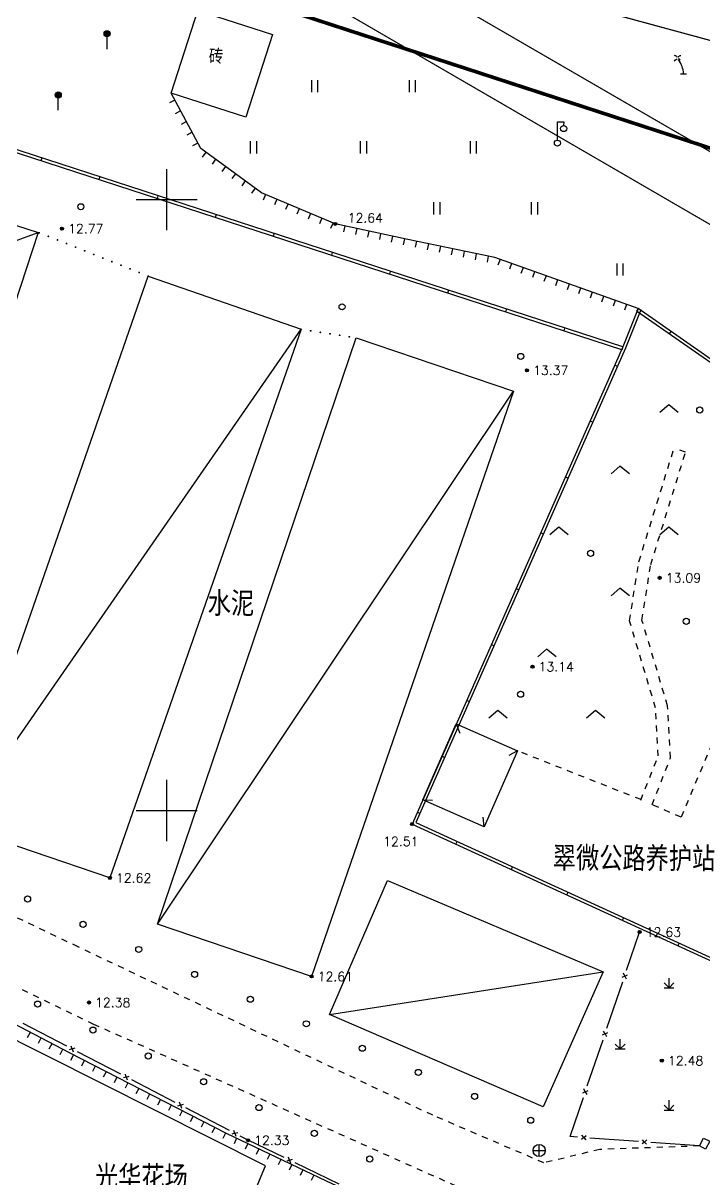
# Model space of a CAD drawing. Extents: x 396500 to 398250, y 1005980 to 1008200.
# Drawn here: x 396938.2 to 396994, y 1006069.8 to 1006164.4 of the extents above; entities that cross this region are included whole.
import ezdxf

# ---------------------------------------------------------------- set-up
doc = ezdxf.new("R2010")
doc.units = 0
doc.header["$LTSCALE"] = 0.5
doc.linetypes.add('$RECOVER_080108151758-3', pattern=[0])
doc.linetypes.add('XX11', pattern=[2, 1, -1])
doc.layers.get('0').update_dxf_attribs({"linetype": 'CONTINUOUS'})
for name, color, linetype in [('21', 6, 'CONTINUOUS'), ('24', 2, 'CONTINUOUS'), ('33', 4, 'CONTINUOUS'), ('35', 4, 'CONTINUOUS'), ('44', 9, 'CONTINUOUS'), ('54', 2, 'CONTINUOUS'), ('84', 42, 'CONTINUOUS'), ('92', 3, 'CONTINUOUS'), ('93', 3, 'CONTINUOUS'), ('94', 3, 'CONTINUOUS'), ('95', 3, 'CONTINUOUS'), ('96', 3, 'CONTINUOUS'), ('ELEVATION', 7, 'CONTINUOUS'), ('POINTCODE', 7, 'CONTINUOUS'), ('用地红线', 1, 'CONTINUOUS')]:
    doc.layers.add(name, color=color, linetype=linetype)
doc.styles.get("Standard").update_dxf_attribs({"font": 'rs.shx', "bigfont": 'hztxt.shx'})
doc.styles.add('细等线', font='txt.shx', dxfattribs={"bigfont": 'ht.shx'})

# ---------------------------------------------------------------- blocks, each defined once
blk = doc.blocks.new('B9384')
blk.add_line((-0.5, 0), (0.5, 0))
for points in [[(-1.560617, 2.047594, -0.034701), (-1.46831, 2.154638, -0.034701), (-1.362085, 2.247887, -0.038912), (-1.228967, 2.333829, -0.038912), (-1.08414, 2.398107)], [(-1.547382, 3.015678, -0.061754), (-1.351738, 2.955196, -0.061754), (-1.176788, 2.848767, -0.021923), (-1.12165, 2.801016, -0.021923), (-1.070904, 2.74862)], [(-0.885608, 2.74862, -0.043694), (-0.812771, 2.830683, -0.043694), (-0.726782, 2.89884, -0.059335), (-0.593773, 2.965464, -0.059335), (-0.448837, 2.998987)], [(-0.845901, 2.498254, -0.019024), (-0.784436, 2.450448, -0.019024), (-0.726782, 2.398107, -0.031307), (-0.641093, 2.302938, -0.031307), (-0.567956, 2.197814)]]:
    blk.add_lwpolyline(points, format="xyb")
blk.add_arc((-3.784498, -0.166372), 3.788153, 2.517185, 40.172926)
blk = doc.blocks.new('B919')
blk.add_hatch(color=256).paths.add_polyline_path([(0.5, 2.5, 1), (-0.5, 2.5, 1)])
at = {"linetype": 'Continuous'}
blk.add_line((0, 0), (0, 2), dxfattribs=at)
blk.add_circle((0, 2.5), 0.5)
blk = doc.blocks.new('B8211')
blk.add_hatch(color=256).paths.add_polyline_path([(0.25, 0, 1), (-0.25, 0, 1)])
blk.add_circle((0, 0), 0.25)
blk = doc.blocks.new('B954')
at = {"linetype": 'Continuous'}
for p, q in [((0, 0), (-0.8, 0.8)), ((-0.8, 0), (0.8, 0)), ((0, 0), (0, 1.6)), ((0, 0), (0.8, 0.8))]:
    blk.add_line(p, q, dxfattribs=at)
blk = doc.blocks.new('B9371')
at = {"linetype": 'Continuous'}
blk.add_circle((0, 0), 0.5, dxfattribs=at)
blk = doc.blocks.new('B941')
at = {"linetype": 'Continuous'}
for p, q in [((-0.5, 0), (-0.5, 2)), ((0.5, 0), (0.5, 2))]:
    blk.add_line(p, q, dxfattribs=at)
blk = doc.blocks.new('B5421')
for p, q in [((-1, 0), (1, 0)), ((0, -1), (0, 1))]:
    blk.add_line(p, q)
blk.add_circle((0, 0), 1)
blk = doc.blocks.new('B943')
at = {"linetype": 'Continuous'}
for p, q in [((-0.05, 1.263922), (-1.5, 0)), ((1.5, 0), (-0.05, 1.263922))]:
    blk.add_line(p, q, dxfattribs=at)
blk = doc.blocks.new('B3526')
for p, q in [((0, 0.52), (0, 3.52)), ((0, 3.52), (1, 3.52)), ((1, 3.52), (1, 2.92))]:
    blk.add_line(p, q)
for centre in [(1, 2.42), (0, 0.02)]:
    blk.add_circle(centre, 0.5)

msp = doc.modelspace()

# ---------------------------------------------------------------- linework, layer by layer
at = {"layer": '21', "color": 6, "linetype": 'Continuous'}
for points in [[(396958.651, 1006163.506), (396956.478, 1006156.747), (396950.364, 1006158.712), (396952.538, 1006165.472)], [(396890.97, 1006162.96), (396939.485, 1006147.32), (396934.119, 1006131.059), (396924.526, 1006134.196), (396922.634, 1006128.412), (396932.227, 1006125.274), (396926.832, 1006109.222), (396878.503, 1006125.042)], [(396945.347, 1006094.477), (396932.812, 1006098.748), (396948.488, 1006143.741), (396960.993, 1006139.384), (396945.347, 1006094.477)], [(396978.4, 1006134.317), (396961.857, 1006086.415), (396949.237, 1006090.694), (396965.508, 1006138.688), (396978.4, 1006134.317)], [(396975.972, 1006098.648), (396970.96, 1006100.859), (396973.705, 1006107.081), (396978.717, 1006104.869)], [(396985.716, 1006086.799), (396980.808, 1006075.732), (396963.323, 1006083.3), (396968.07, 1006094.266)]]:
    msp.add_lwpolyline(points, close=True, dxfattribs=at)
for points in [[(396878.503, 1006125.042), (396939.485, 1006147.32)], [(396932.812, 1006098.748), (396960.993, 1006139.384)], [(396949.237, 1006090.694), (396978.4, 1006134.317)], [(396973.705, 1006107.081), (396973.994, 1006106.335)], [(396978.717, 1006104.869), (396978.009, 1006104.497)], [(396970.96, 1006100.859), (396971.76, 1006100.837)], [(396975.972, 1006098.648), (396975.903, 1006099.445)], [(396963.323, 1006083.3), (396985.716, 1006086.799)]]:
    msp.add_lwpolyline(points, dxfattribs=at)
at = {"layer": '24', "color": 2, "linetype": 'Continuous'}
for points in [[(396987.248, 1006137.711), (396843.767, 1006184.404)], [(396987.323, 1006137.94), (396843.841, 1006184.632)], [(396939.777, 1006153.412), (396939.703, 1006153.184)], [(396944.532, 1006151.865), (396944.457, 1006151.637)], [(396949.286, 1006150.318), (396949.212, 1006150.089)], [(396954.041, 1006148.77), (396953.966, 1006148.542)], [(396958.795, 1006147.223), (396958.721, 1006146.995)], [(396963.55, 1006145.676), (396963.476, 1006145.448)], [(396968.304, 1006144.129), (396968.23, 1006143.9)], [(396973.059, 1006142.581), (396972.985, 1006142.353)], [(396988.587, 1006141.074), (396987.323, 1006137.94), (396970.089, 1006098.887), (396999.193, 1006085.576)], [(396988.81, 1006140.984), (396987.544, 1006137.846), (396970.405, 1006099.006), (396999.293, 1006085.795)], [(396977.814, 1006141.034), (396977.739, 1006140.806)], [(396988.587, 1006141.074), (396988.45, 1006140.877)], [(397000, 1006132.84), (396988.45, 1006140.877)], [(396988.587, 1006141.074), (396988.81, 1006140.984)], [(397000, 1006133.132), (396988.587, 1006141.074)], [(396982.568, 1006139.487), (396982.494, 1006139.259)], [(396991.269, 1006139.208), (396991.132, 1006139.011)], [(396987.323, 1006137.94), (396987.248, 1006137.711)], [(396986.669, 1006136.457), (396986.888, 1006136.361)], [(396984.65, 1006131.883), (396984.87, 1006131.786)], [(396982.631, 1006127.309), (396982.851, 1006127.212)], [(396980.613, 1006122.734), (396980.832, 1006122.637)], [(396978.594, 1006118.16), (396978.814, 1006118.063)], [(396976.576, 1006113.585), (396976.795, 1006113.489)], [(396974.557, 1006109.011), (396974.777, 1006108.914)], [(396972.538, 1006104.437), (396972.758, 1006104.34)], [(396970.52, 1006099.862), (396970.739, 1006099.765)], [(396973.667, 1006097.251), (396973.767, 1006097.469)], [(396978.214, 1006095.171), (396978.314, 1006095.389)], [(396982.761, 1006093.091), (396982.861, 1006093.31)], [(396987.308, 1006091.012), (396987.408, 1006091.23)], [(396987.648, 1006086.919), (396988.712, 1006090.046)], [(396991.855, 1006088.932), (396991.955, 1006089.151)], [(396987.487, 1006086.445), (396987.377, 1006086.669)], [(396987.487, 1006086.445), (396987.712, 1006086.556)], [(396986.038, 1006082.185), (396987.326, 1006085.972)], [(396987.487, 1006086.445), (396987.263, 1006086.335)], [(396987.487, 1006086.445), (396987.598, 1006086.221)], [(396941.812, 1006080.713), (396938.262, 1006082.555)], [(396985.877, 1006081.712), (396985.766, 1006081.936)], [(396985.877, 1006081.712), (396986.101, 1006081.822)], [(396984.427, 1006077.451), (396985.716, 1006081.238)], [(396985.877, 1006081.712), (396985.652, 1006081.601)], [(396985.877, 1006081.712), (396985.987, 1006081.487)], [(396942.256, 1006080.483), (396942.018, 1006080.408)], [(396942.256, 1006080.483), (396942.181, 1006080.721)], [(396942.256, 1006080.483), (396942.494, 1006080.559)], [(396942.256, 1006080.483), (396942.332, 1006080.245)], [(396946.251, 1006078.411), (396942.7, 1006080.253)], [(396946.694, 1006078.18), (396946.456, 1006078.105)], [(396946.694, 1006078.18), (396946.619, 1006078.419)], [(396946.694, 1006078.18), (396946.933, 1006078.256)], [(396946.694, 1006078.18), (396946.77, 1006077.942)], [(396950.689, 1006076.108), (396947.138, 1006077.95)], [(396984.266, 1006076.978), (396984.156, 1006077.202)], [(396984.266, 1006076.978), (396984.491, 1006077.089)], [(396983.636, 1006073.261), (396983.017, 1006073.305), (396984.105, 1006076.505)], [(396984.266, 1006076.978), (396984.042, 1006076.868)], [(396984.266, 1006076.978), (396984.377, 1006076.754)], [(396951.133, 1006075.878), (396950.894, 1006075.802)], [(396951.133, 1006075.878), (396951.057, 1006076.116)], [(396951.133, 1006075.878), (396951.371, 1006075.953)], [(396951.133, 1006075.878), (396951.208, 1006075.639)], [(396955.127, 1006073.805), (396951.576, 1006075.648)], [(396955.571, 1006073.575), (396955.333, 1006073.5)], [(396955.571, 1006073.575), (396955.495, 1006073.814)], [(396955.571, 1006073.575), (396955.809, 1006073.651)], [(396955.571, 1006073.575), (396955.646, 1006073.337)], [(396959.61, 1006071.592), (396956.661, 1006073.01), (396956.015, 1006073.345)], [(396984.134, 1006073.224), (396983.971, 1006073.414)], [(396984.134, 1006073.224), (396984.323, 1006073.388)], [(396984.134, 1006073.224), (396983.945, 1006073.061)], [(396984.134, 1006073.224), (396984.298, 1006073.035)], [(396988.623, 1006072.9), (396984.633, 1006073.188)], [(396989.121, 1006072.863), (396988.932, 1006072.7)], [(396989.121, 1006072.863), (396988.958, 1006073.053)], [(396989.121, 1006072.863), (396989.31, 1006073.027)], [(396989.121, 1006072.863), (396989.285, 1006072.674)], [(396993.61, 1006072.539), (396989.62, 1006072.827)], [(396960.06, 1006071.375), (396959.978, 1006071.611)], [(396960.06, 1006071.375), (396960.296, 1006071.458)], [(396960.06, 1006071.375), (396959.824, 1006071.292)], [(396960.06, 1006071.375), (396960.143, 1006071.139)], [(396964.116, 1006069.425), (396960.511, 1006071.159)]]:
    msp.add_lwpolyline(points, dxfattribs=at)
msp.add_lwpolyline([(396994.458, 1006072.926), (396994.109, 1006072.284), (396993.61, 1006072.539), (396993.94, 1006073.189)], close=True, dxfattribs=at)
at = {"layer": '33', "color": 4, "linetype": 'Continuous'}
msp.add_lwpolyline([(396965.568, 1006058.212), (396954.848, 1006063.129), (396958.075, 1006070.912), (396931.089, 1006084.476), (396919.164, 1006060.762), (396960.081, 1006044.656)], close=True, dxfattribs=at)
at = {"layer": '44', "color": 9, "linetype": 'Continuous', "const_width": 0.1}
for points in [[(396946.554, 1006176.028), (396951.983, 1006172.743), (396961.525, 1006167.093), (397000, 1006144.759)], [(397000, 1006150.727), (396972.827, 1006166.472), (396971.651, 1006167.687), (396971.614, 1006169.239), (397000, 1006161.533)]]:
    msp.add_lwpolyline(points, dxfattribs=at)
at = {"layer": '44', "color": 9, "linetype": 'XX11'}
for points in [[(396993.61, 1006072.539), (396985.445, 1006072.251), (396980.874, 1006071.158), (396971.772, 1006075.052), (396942.756, 1006088.828), (396913, 1006103.016), (396878.22, 1006120.433), (396860.086, 1006127.324), (396857.08, 1006128.997), (396858.407, 1006131.525)], [(396988.804, 1006100.832), (396990.231, 1006104.47), (396990.013, 1006108.397), (396987.883, 1006115.518), (396988.648, 1006120.356), (396991.52, 1006129.633)], [(396989.73, 1006100.469), (396991.236, 1006104.309), (396990.999, 1006108.569), (396988.901, 1006115.586), (396989.619, 1006120.13), (396992.47, 1006129.338)], [(396992.47, 1006129.338), (396991.52, 1006129.633)], [(396991.602, 1006068.213), (396987.82, 1006068.048), (396980.993, 1006065.989), (396944.038, 1006082.492), (396916.932, 1006095.593), (396882.915, 1006112.482), (396859.918, 1006122.233), (396851.837, 1006126.654)], [(397000.137, 1006113.143), (396998.104, 1006113.735), (396992.107, 1006099.447), (396989.73, 1006100.469)], [(396988.825, 1006100.886), (396978.717, 1006104.869)]]:
    msp.add_lwpolyline(points, dxfattribs=at)
at = {"layer": '84', "color": 42, "linetype": 'Continuous'}
for points in [[(396988.587, 1006141.074), (396976.866, 1006145.248), (396969.738, 1006146.735), (396963.796, 1006148.011), (396957.767, 1006150.56), (396952.797, 1006154.183), (396950.364, 1006158.712)], [(396950.667, 1006158.15), (396950.226, 1006157.913)], [(396951.14, 1006157.269), (396950.699, 1006157.032)], [(396951.613, 1006156.388), (396951.172, 1006156.151)], [(396952.086, 1006155.507), (396951.645, 1006155.27)], [(396952.559, 1006154.626), (396952.119, 1006154.389)], [(396953.199, 1006153.89), (396952.904, 1006153.486)], [(396954.007, 1006153.301), (396953.713, 1006152.897)], [(396954.815, 1006152.712), (396954.521, 1006152.308)], [(396955.623, 1006152.123), (396955.329, 1006151.719)], [(396956.431, 1006151.533), (396956.137, 1006151.129)], [(396957.239, 1006150.944), (396956.945, 1006150.54)], [(396958.086, 1006150.424), (396957.892, 1006149.964)], [(396959.007, 1006150.035), (396958.813, 1006149.575)], [(396959.929, 1006149.646), (396959.734, 1006149.185)], [(396960.85, 1006149.256), (396960.655, 1006148.796)], [(396961.771, 1006148.867), (396961.576, 1006148.406)], [(396962.692, 1006148.477), (396962.497, 1006148.017)], [(396963.613, 1006148.088), (396963.418, 1006147.627)], [(396964.579, 1006147.842), (396964.474, 1006147.354)], [(396965.557, 1006147.633), (396965.452, 1006147.144)], [(396966.535, 1006147.423), (396966.43, 1006146.934)], [(396967.513, 1006147.213), (396967.408, 1006146.724)], [(396968.49, 1006147.003), (396968.385, 1006146.514)], [(396969.468, 1006146.793), (396969.363, 1006146.305)], [(396970.447, 1006146.588), (396970.344, 1006146.098)], [(396971.426, 1006146.383), (396971.323, 1006145.894)], [(396972.404, 1006146.179), (396972.302, 1006145.69)], [(396973.383, 1006145.975), (396973.281, 1006145.485)], [(396974.362, 1006145.771), (396974.26, 1006145.281)], [(396975.341, 1006145.566), (396975.239, 1006145.077)], [(396976.32, 1006145.362), (396976.218, 1006144.873)], [(396977.283, 1006145.1), (396977.115, 1006144.629)], [(396978.225, 1006144.764), (396978.057, 1006144.293)], [(396979.167, 1006144.429), (396978.999, 1006143.958)], [(396980.109, 1006144.093), (396979.941, 1006143.622)], [(396981.051, 1006143.758), (396980.883, 1006143.287)], [(396981.993, 1006143.422), (396981.825, 1006142.951)], [(396982.935, 1006143.087), (396982.767, 1006142.616)], [(396983.877, 1006142.751), (396983.709, 1006142.28)], [(396984.819, 1006142.416), (396984.651, 1006141.945)], [(396985.761, 1006142.08), (396985.593, 1006141.609)], [(396986.703, 1006141.745), (396986.535, 1006141.274)], [(396987.645, 1006141.41), (396987.478, 1006140.939)], [(396979.271, 1006062.138), (396963.069, 1006069.666), (396954.9, 1006073.558), (396942.041, 1006080.151), (396931.706, 1006085.556), (396919.955, 1006092.235), (396904.91, 1006099.547), (396882.739, 1006110.376), (396863.614, 1006118.714), (396854.544, 1006123.423), (396851.391, 1006124.933)], [(396938.82, 1006081.836), (396938.588, 1006081.393)], [(396939.706, 1006081.372), (396939.474, 1006080.929)], [(396940.592, 1006080.909), (396940.361, 1006080.466)], [(396941.478, 1006080.446), (396941.247, 1006080.003)], [(396942.366, 1006079.985), (396942.138, 1006079.54)], [(396943.256, 1006079.529), (396943.028, 1006079.084)], [(396944.146, 1006079.072), (396943.918, 1006078.627)], [(396945.035, 1006078.616), (396944.807, 1006078.171)], [(396945.925, 1006078.16), (396945.697, 1006077.715)], [(396946.815, 1006077.703), (396946.587, 1006077.259)], [(396947.705, 1006077.247), (396947.477, 1006076.802)], [(396948.595, 1006076.791), (396948.367, 1006076.346)], [(396949.485, 1006076.335), (396949.257, 1006075.89)], [(396950.374, 1006075.878), (396950.146, 1006075.433)], [(396951.264, 1006075.422), (396951.036, 1006074.977)], [(396952.154, 1006074.966), (396951.926, 1006074.521)], [(396953.044, 1006074.509), (396952.816, 1006074.065)], [(396953.934, 1006074.053), (396953.706, 1006073.608)], [(396954.824, 1006073.597), (396954.596, 1006073.152)], [(396955.725, 1006073.165), (396955.51, 1006072.713)], [(396956.628, 1006072.734), (396956.413, 1006072.283)], [(396957.531, 1006072.304), (396957.316, 1006071.853)], [(396958.434, 1006071.874), (396958.219, 1006071.423)], [(396959.336, 1006071.444), (396959.121, 1006070.993)], [(396960.239, 1006071.014), (396960.024, 1006070.563)], [(396961.142, 1006070.584), (396960.927, 1006070.133)], [(396962.045, 1006070.154), (396961.83, 1006069.703)]]:
    msp.add_lwpolyline(points, dxfattribs=at)
at = {"layer": '93', "color": 3, "linetype": 'Continuous'}
for centre in [(396938.609, 1006092.754), (396943.158, 1006090.68), (396947.715, 1006088.621), (396952.278, 1006086.578), (396956.848, 1006084.55), (396939.431, 1006084.149), (396961.425, 1006082.537), (396943.957, 1006082.025), (396948.486, 1006079.906), (396966.009, 1006080.541), (396953.017, 1006077.792), (396970.6, 1006078.559), (396975.198, 1006076.594), (396957.551, 1006075.683), (396979.802, 1006074.643), (396962.085, 1006073.576), (396966.62, 1006071.471)]:
    msp.add_circle(centre, 0.25, dxfattribs=at)
at = {"layer": '96', "color": 3, "linetype": 'Continuous', "const_width": 0.075}
for points in [[(396939.533, 1006147.301, 1), (396939.602, 1006147.273, 1)], [(396940.276, 1006147.005, 1), (396940.346, 1006146.978, 1)], [(396941.019, 1006146.71, 1), (396941.089, 1006146.682, 1)], [(396941.763, 1006146.414, 1), (396941.832, 1006146.387, 1)], [(396942.506, 1006146.119, 1), (396942.576, 1006146.091, 1)], [(396943.25, 1006145.823, 1), (396943.319, 1006145.796, 1)], [(396943.993, 1006145.528, 1), (396944.063, 1006145.5, 1)], [(396944.736, 1006145.232, 1), (396944.806, 1006145.205, 1)], [(396945.48, 1006144.937, 1), (396945.55, 1006144.909, 1)], [(396946.223, 1006144.641, 1), (396946.293, 1006144.614, 1)], [(396946.967, 1006144.346, 1), (396947.036, 1006144.318, 1)], [(396947.71, 1006144.05, 1), (396947.78, 1006144.022, 1)], [(396948.454, 1006143.755, 1), (396948.523, 1006143.727, 1)], [(396961.03, 1006139.378, 1), (396960.956, 1006139.39, 1)], [(396961.821, 1006139.256, 1), (396961.747, 1006139.268, 1)], [(396962.612, 1006139.134, 1), (396962.537, 1006139.146, 1)], [(396963.402, 1006139.013, 1), (396963.328, 1006139.024, 1)], [(396964.193, 1006138.891, 1), (396964.119, 1006138.902, 1)], [(396964.984, 1006138.769, 1), (396964.909, 1006138.78, 1)]]:
    msp.add_lwpolyline(points, format="xyb", close=True, dxfattribs=at)
at = {"layer": 'POINTCODE', "color": 1, "linetype": 'Continuous'}
for p, q in [((396950, 1006147.5), (396950, 1006152.5)), ((396947.5, 1006150), (396952.5, 1006150)), ((396950, 1006097.5), (396950, 1006102.5)), ((396947.5, 1006100), (396952.5, 1006100))]:
    msp.add_line(p, q, dxfattribs=at)
at = {"layer": '用地红线', "linetype": 'Continuous', "const_width": 0.3, "flags": 128}
msp.add_lwpolyline([(397271.322, 1006673.857), (397185.657, 1006354.399), (397168.5, 1006359), (397138, 1006287.5), (397082.144, 1006234.663), (397047.451, 1006156.692, -0.306075), (397015.156, 1006147.481), (396845.453, 1006202.772, -0.414213), (396835.837, 1006221.681), (396896.967, 1006409.306, -0.090189), (397228.694, 1007024.028)], format="xyb", dxfattribs=at)

# ---------------------------------------------------------------- block references
at = {"layer": '35', "color": 4, "xscale": 0.4999999999889528, "yscale": 0.5, "zscale": 0.5, "rotation": 359.7518383878652}
msp.add_blockref('B3526', (396981.986, 1006154.611, 14.558), dxfattribs=at)
at = {"layer": '54', "color": 2, "xscale": 0.4999999999889528, "yscale": 0.5, "zscale": 0.5, "rotation": 359.7518383878652}
msp.add_blockref('B5421', (396980.488, 1006072.164, 12.502), dxfattribs=at)
at = {"layer": '92', "color": 3, "linetype": 'Continuous', "xscale": 0.5, "yscale": 0.5, "zscale": 0.5}
for p in [(396945.121, 1006162.322), (396941.121, 1006157.322)]:
    msp.add_blockref('B919', p, dxfattribs=at)
at = {"layer": '93', "color": 3, "linetype": 'Continuous', "yscale": 0.5, "zscale": 0.5}
for name, p, xscale, rotation in [('B9384', (396992.309, 1006160.302), 0.500000000019125, 359.7518714719193), ('B9371', (396942.971, 1006149.416), 0.4999999999889528, 359.7518383878652), ('B9371', (396964.359, 1006141.223), 0.4999999999889528, 359.7518383878652), ('B9371', (396978.982, 1006137.164), 0.4999999999889528, 359.7518383878652), ('B9371', (396993.635, 1006132.779), 0.4999999999889528, 359.7518383878652), ('B9371', (396984.694, 1006121.044), 0.4999999999889528, 359.7518383878652), ('B9371', (396992.526, 1006115.485), 0.4999999999889528, 359.7518383878652), ('B9371', (396978.962, 1006109.515), 0.4999999999889528, 359.7518383878652)]:
    msp.add_blockref(name, p, dxfattribs=dict(at, xscale=xscale, rotation=rotation))
at = {"layer": '94', "color": 3, "linetype": 'Continuous', "xscale": 0.5, "yscale": 0.5, "zscale": 0.5}
for name, p in [('B941', (396962.121, 1006158.781)), ('B941', (396970.121, 1006158.781)), ('B941', (396957.121, 1006153.781)), ('B941', (396966.121, 1006153.781)), ('B941', (396975.121, 1006153.781)), ('B941', (396972.121, 1006148.781)), ('B941', (396980.121, 1006148.781)), ('B941', (396987.121, 1006143.781)), ('B943', (396991.121, 1006132.563)), ('B943', (396987.121, 1006127.563)), ('B943', (396982.121, 1006122.563)), ('B943', (396991.121, 1006122.563)), ('B943', (396987.121, 1006117.563)), ('B943', (396981.121, 1006112.563)), ('B943', (396977.121, 1006107.563)), ('B943', (396985.121, 1006107.563))]:
    msp.add_blockref(name, p, dxfattribs=at)
at = {"layer": '95', "color": 3, "linetype": '$RECOVER_080108151758-3', "xscale": 0.5, "yscale": 0.5, "zscale": 0.5}
for p in [(396991.121, 1006085.48), (396987.121, 1006080.48), (396991.121, 1006075.48)]:
    msp.add_blockref('B954', p, dxfattribs=at)
at = {"layer": 'ELEVATION', "color": 42, "xscale": 0.4999999999889528, "yscale": 0.5, "zscale": 0.5, "rotation": 359.7518383878652}
for p in [(396963.796, 1006148.011, 12.642), (396941.425, 1006147.627, 12.765), (396979.489, 1006136.032, 13.372), (396970.089, 1006098.887, 12.508), (396945.347, 1006094.477, 12.619), (396988.712, 1006090.046, 12.634), (396961.857, 1006086.415, 12.612), (396943.634, 1006084.283, 12.375), (396956.661, 1006073.01, 12.333)]:
    msp.add_blockref('B8211', p, dxfattribs=at)
at = {"layer": 'ELEVATION', "color": 42, "linetype": 'Continuous', "xscale": 0.4999999999889528, "yscale": 0.5, "zscale": 0.5, "rotation": 359.7518383878652}
for p in [(396990.348, 1006119.043, 13.09), (396979.94, 1006111.769, 13.14), (396990.529, 1006079.526, 12.48)]:
    msp.add_blockref('B8211', p, dxfattribs=at)

# ---------------------------------------------------------------- texts
at = {"color": 4, "style": '细等线'}
for s, p in [('水泥 ', (396953.351, 1006115.927)), ('翠微公路养护站', (396981.6, 1006095.074)), ('光华花场', (396944.12, 1006068.962))]:
    msp.add_text(s, height=2, rotation=359.75184, dxfattribs=at).set_placement(p)
at = {"layer": '21', "color": 6, "linetype": 'Continuous'}
msp.add_text('砖', height=1.2, rotation=359.75184, dxfattribs=at).set_placement((396953.439, 1006161.114))
at = {"layer": 'ELEVATION', "color": 42, "style": '细等线'}
for s, p in [('12.64', (396964.811, 1006148.133, 12.642)), ('12.77', (396941.923, 1006147.25, 12.765)), ('13.37', (396979.987, 1006135.655, 13.372)), ('12.51', (396967.716, 1006097.093, 12.508)), ('12.62', (396945.845, 1006094.1, 12.619)), ('12.63', (396989.211, 1006089.669, 12.634)), ('12.61', (396962.356, 1006086.038, 12.612)), ('12.38', (396944.132, 1006083.906, 12.375)), ('12.33', (396957.159, 1006072.632, 12.333))]:
    msp.add_text(s, height=0.75, rotation=359.75184, dxfattribs=at).set_placement(p)
at = {"layer": 'ELEVATION', "color": 42, "linetype": 'Continuous', "style": '细等线'}
for s, p in [('13.09', (396990.847, 1006118.666, 13.09)), ('13.14', (396980.439, 1006111.391, 13.14)), ('12.48', (396991.028, 1006079.148, 12.48))]:
    msp.add_text(s, height=0.75, rotation=359.75184, dxfattribs=at).set_placement(p)

doc.saveas('drawing.dxf')
